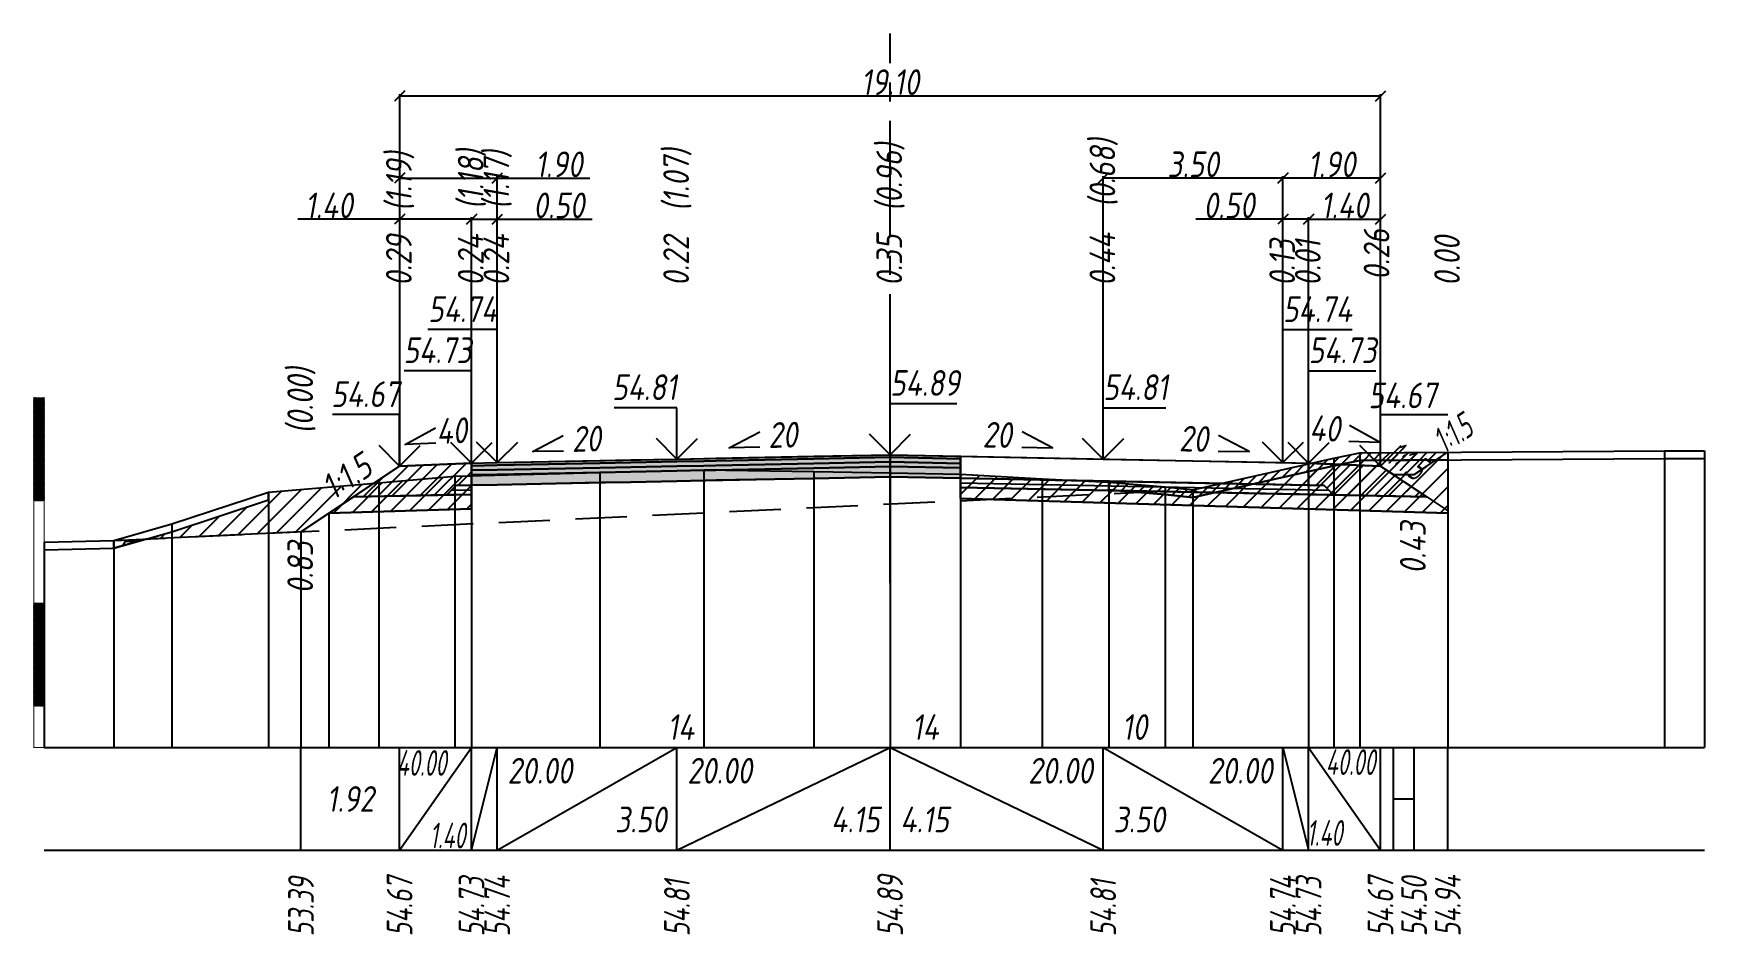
# Model space of a CAD drawing. Extents: x -717 to 1451, y -133302 to 233.
# Drawn here: x 82.5 to 245.2, y -80412.2 to -80324.5 of the extents above; entities that cross this region are included whole.
import ezdxf
from ezdxf.enums import TextEntityAlignment as Align

# ---------------------------------------------------------------- set-up
doc = ezdxf.new("R2010")
doc.units = 0
doc.linetypes.add('осевая2', pattern=[1.125, 0.75, -0.125, 0.125, -0.125])
doc.linetypes.add('штриховая', pattern=[0.75, 0.5, -0.25])
for name, color, linetype in [('Интерполированный поперечник', 2, 'Continuous'), ('Код_514', 1, 'Continuous'), ('Контур_0', 7, 'Continuous'), ('Контур_2521', 7, 'Continuous'), ('Контур_2564', 7, 'Continuous'), ('Контур_2660', 7, 'Continuous'), ('Контур_2665', 7, 'Continuous'), ('Контур_400', 7, 'Continuous'), ('Контур_508', 7, 'Continuous'), ('Контур_512', 7, 'Continuous'), ('Контур_513', 7, 'Continuous'), ('Красный поперечник', 1, 'Continuous'), ('Линейка абсолютных высот', 7, 'Continuous'), ('Объём_2501', 7, 'Continuous'), ('Объём_2564', 7, 'Continuous'), ('Объём_2650', 7, 'Continuous'), ('Объём_2660', 7, 'Continuous'), ('Объём_2661', 7, 'Continuous'), ('Объём_2662', 7, 'Continuous'), ('Объём_2663', 7, 'Continuous'), ('Объём_2664', 7, 'Continuous'), ('Объём_2665', 7, 'Continuous'), ('Объём_2666', 7, 'Continuous'), ('Объём_2753', 7, 'Continuous'), ('Ось', 1, 'осевая2'), ('Откосы', 7, 'Continuous'), ('Отметки покрытия', 7, 'Continuous'), ('Рабочие отметки', 7, 'Continuous'), ('Рабочие отметки доп.', 7, 'Continuous'), ('Слои выравнивания', 7, 'Continuous'), ('Таблица', 7, 'Continuous'), ('Уклоны проезжей части', 7, 'Continuous'), ('Черный поперечник', 3, 'Continuous')]:
    doc.layers.add(name, color=color, linetype=linetype)
for name, color, linetype, true_color in [('Контур_2540', 2, 'Continuous', 0xffff00), ('Контур_2560', 2, 'Continuous', 0xffff00), ('Контур_2561', 7, 'Continuous', 0xff8040), ('Контур_2562', 3, 'Continuous', 0x00ff00), ('Контур_2563', 7, 'Continuous', 0xff8000), ('Контур_2570', 7, 'Continuous', 0x80ff00), ('Контур_2725', 7, 'Continuous', 0x323232), ('Контур_2736', 4, 'Continuous', 0x00ffff), ('Контур_2760', 7, 'Continuous', 0x323232), ('Контур_2761', 7, 'Continuous', 0x323232), ('Контур_2762', 7, 'Continuous', 0x323232), ('Контур_2763', 7, 'Continuous', 0x323232), ('Контур_402', 7, 'Continuous', 0xff6464), ('Контур_703', 4, 'Continuous', 0x00ffff), ('Контур_707', 4, 'Continuous', 0x00ffff), ('Контур_720', 131, 'Continuous', 0xaaffff), ('Объём_2500', 7, 'Continuous', 0xc0c0c0), ('Объём_2520', 7, 'Continuous', 0x80ffff), ('Объём_2540', 2, 'Continuous', 0xffff00), ('Объём_2560', 2, 'Continuous', 0xffff00), ('Объём_2561', 7, 'Continuous', 0xff8040), ('Объём_2562', 3, 'Continuous', 0x00ff00), ('Объём_2563', 7, 'Continuous', 0xff8000), ('Объём_2570', 7, 'Continuous', 0x80ff00), ('Объём_2580', 3, 'Continuous', 0x00ff00), ('Объём_2600', 7, 'Continuous', 0x808000), ('Объём_2746', 2, 'Continuous', 0xffff00)]:
    doc.layers.add(name, color=color, linetype=linetype, true_color=true_color)
doc.styles.get("Standard").update_dxf_attribs({"font": 'txt', "height": 2.5})
doc.styles.add('М', font='romand.shx', dxfattribs={"width": 0.8, "oblique": 10, "height": 2.5})
doc.dimstyles.get("Standard").update_dxf_attribs({"dimtxt": 0.18, "dimasz": 0.18, "dimexe": 0.18, "dimexo": 0.0625, "dimgap": 0.09, "dimtad": 0, "dimtih": 1, "dimtoh": 1, "dimdec": 4, "dimzin": 0, "dimdsep": 46, "dimtxsty": 'Standard', "dimcen": 0.09, "dimadec": 0, "dimazin": 0, "dimtfac": 1, "dimtdec": 4, "dimtofl": 0, "dimtmove": 0, "dimatfit": 3, "dimfxl": 1, "dimtolj": 1, "dimtzin": 0, "dimarcsym": 0})
pattern_1 = [(45.00000125, (3.54086, -2496.702984), (-0.026516505928, 0.026516504769), []), (135.00000034, (3.54086, -2496.702984), (-0.02651650519, -0.026516505506), [])]

# ---------------------------------------------------------------- blocks, each defined once
blk = doc.blocks.new('_Oblique')
at = {"color": 0, "linetype": 'ByBlock', "lineweight": -2}
blk.add_line((-0.5, -0.5), (0.5, 0.5), dxfattribs=at)
blk = doc.blocks.new('*D3229')
at = {"color": 0, "lineweight": -2, "transparency": 16777216}
for p, q in [((206.65, -80366.3), (206.65, -80342.36)), ((206.65, -80342.54), (213.65, -80342.54)), ((213.65, -80366.58), (213.65, -80342.36))]:
    blk.add_line(p, q, dxfattribs=at)
at = {"layer": 'Defpoints', "color": 0, "transparency": 16777216}
for p in [(213.65, -80342.54), (206.65, -80366.36), (213.65, -80366.64)]:
    blk.add_point(p, dxfattribs=at)
at = {"color": 0, "lineweight": -2, "transparency": 16777216, "rotation": 180}
blk.add_blockref('_Oblique', (206.65, -80342.54), dxfattribs=at)
at = {"color": 0, "lineweight": -2, "transparency": 16777216}
blk.add_blockref('_Oblique', (213.65, -80342.54), dxfattribs=at)
at = {"color": 0, "transparency": 16777216, "insert": (210.15, -80341.2), "char_height": 2.5, "width": 0.69, "attachment_point": 5, "style": 'М'}
blk.add_mtext('\\A1;1.40', dxfattribs=at)
blk = doc.blocks.new('*D3230')
at = {"color": 0, "lineweight": -2, "transparency": 16777216}
for p, q in [((118.15, -80342.54), (108.25, -80342.54)), ((118.15, -80366.58), (118.15, -80342.36)), ((125.15, -80342.54), (118.15, -80342.54)), ((125.15, -80366.3), (125.15, -80342.36))]:
    blk.add_line(p, q, dxfattribs=at)
at = {"layer": 'Defpoints', "color": 0, "transparency": 16777216}
for p in [(125.15, -80342.54), (118.15, -80366.64), (125.15, -80366.36)]:
    blk.add_point(p, dxfattribs=at)
at = {"color": 0, "lineweight": -2, "transparency": 16777216, "rotation": 180}
blk.add_blockref('_Oblique', (118.15, -80342.54), dxfattribs=at)
at = {"color": 0, "lineweight": -2, "transparency": 16777216}
blk.add_blockref('_Oblique', (125.15, -80342.54), dxfattribs=at)
at = {"color": 0, "transparency": 16777216, "insert": (111.26, -80341.2), "char_height": 2.5, "width": 0.69, "attachment_point": 5, "style": 'М'}
blk.add_mtext('\\A1;1.40', dxfattribs=at)
blk = doc.blocks.new('*D3231')
at = {"color": 0, "lineweight": -2, "transparency": 16777216}
for p, q in [((204.15, -80342.54), (195.67, -80342.54)), ((204.15, -80366.25), (204.15, -80342.36)), ((206.65, -80342.54), (204.15, -80342.54)), ((206.65, -80366.3), (206.65, -80342.36))]:
    blk.add_line(p, q, dxfattribs=at)
at = {"layer": 'Defpoints', "color": 0, "transparency": 16777216}
for p in [(206.65, -80342.54), (204.15, -80366.31), (206.65, -80366.36)]:
    blk.add_point(p, dxfattribs=at)
at = {"color": 0, "lineweight": -2, "transparency": 16777216, "rotation": 180}
blk.add_blockref('_Oblique', (204.15, -80342.54), dxfattribs=at)
at = {"color": 0, "lineweight": -2, "transparency": 16777216}
blk.add_blockref('_Oblique', (206.65, -80342.54), dxfattribs=at)
at = {"color": 0, "transparency": 16777216, "insert": (198.9, -80341.2), "char_height": 2.5, "width": 0.72, "attachment_point": 5, "style": 'М'}
blk.add_mtext('\\A1;0.50', dxfattribs=at)
blk = doc.blocks.new('*D3232')
at = {"color": 0, "lineweight": -2, "transparency": 16777216}
for p, q in [((125.15, -80366.3), (125.15, -80342.36)), ((125.15, -80342.54), (127.65, -80342.54)), ((127.65, -80366.25), (127.65, -80342.36)), ((127.65, -80342.54), (136.88, -80342.54))]:
    blk.add_line(p, q, dxfattribs=at)
at = {"layer": 'Defpoints', "color": 0, "transparency": 16777216}
for p in [(127.65, -80342.54), (125.15, -80366.36), (127.65, -80366.31)]:
    blk.add_point(p, dxfattribs=at)
at = {"color": 0, "lineweight": -2, "transparency": 16777216, "rotation": 180}
blk.add_blockref('_Oblique', (125.15, -80342.54), dxfattribs=at)
at = {"color": 0, "lineweight": -2, "transparency": 16777216}
blk.add_blockref('_Oblique', (127.65, -80342.54), dxfattribs=at)
at = {"color": 0, "transparency": 16777216, "insert": (133.65, -80341.2), "char_height": 2.5, "width": 0.72, "attachment_point": 5, "style": 'М'}
blk.add_mtext('\\A1;0.50', dxfattribs=at)
blk = doc.blocks.new('*D3233')
at = {"color": 0, "lineweight": -2, "transparency": 16777216}
for p, q in [((186.65, -80365.9), (186.65, -80338.36)), ((204.15, -80338.54), (186.65, -80338.54)), ((204.15, -80366.25), (204.15, -80338.36))]:
    blk.add_line(p, q, dxfattribs=at)
at = {"layer": 'Defpoints', "color": 0, "transparency": 16777216}
for p in [(186.65, -80338.54), (186.65, -80365.96), (204.15, -80366.31)]:
    blk.add_point(p, dxfattribs=at)
at = {"color": 0, "lineweight": -2, "transparency": 16777216, "rotation": 180}
blk.add_blockref('_Oblique', (186.65, -80338.54), dxfattribs=at)
at = {"color": 0, "lineweight": -2, "transparency": 16777216}
blk.add_blockref('_Oblique', (204.15, -80338.54), dxfattribs=at)
at = {"color": 0, "transparency": 16777216, "insert": (195.4, -80337.2), "char_height": 2.5, "width": 0.75, "attachment_point": 5, "style": 'М'}
blk.add_mtext('\\A1;3.50', dxfattribs=at)
blk = doc.blocks.new('*D3234')
at = {"color": 0, "lineweight": -2, "transparency": 16777216}
for p, q in [((204.15, -80366.25), (204.15, -80338.36)), ((213.65, -80338.54), (204.15, -80338.54)), ((213.65, -80366.58), (213.65, -80338.36))]:
    blk.add_line(p, q, dxfattribs=at)
at = {"layer": 'Defpoints', "color": 0, "transparency": 16777216}
for p in [(204.15, -80338.54), (204.15, -80366.31), (213.65, -80366.64)]:
    blk.add_point(p, dxfattribs=at)
at = {"color": 0, "lineweight": -2, "transparency": 16777216, "rotation": 180}
blk.add_blockref('_Oblique', (204.15, -80338.54), dxfattribs=at)
at = {"color": 0, "lineweight": -2, "transparency": 16777216}
blk.add_blockref('_Oblique', (213.65, -80338.54), dxfattribs=at)
at = {"color": 0, "transparency": 16777216, "insert": (208.9, -80337.2), "char_height": 2.5, "width": 0.69, "attachment_point": 5, "style": 'М'}
blk.add_mtext('\\A1;1.90', dxfattribs=at)
blk = doc.blocks.new('*D3235')
at = {"color": 0, "lineweight": -2, "transparency": 16777216}
for p, q in [((118.15, -80366.58), (118.15, -80338.36)), ((118.15, -80338.54), (127.65, -80338.54)), ((127.65, -80366.25), (127.65, -80338.36)), ((127.65, -80338.54), (136.65, -80338.54))]:
    blk.add_line(p, q, dxfattribs=at)
at = {"layer": 'Defpoints', "color": 0, "transparency": 16777216}
for p in [(127.65, -80338.54), (118.15, -80366.64), (127.65, -80366.31)]:
    blk.add_point(p, dxfattribs=at)
at = {"color": 0, "lineweight": -2, "transparency": 16777216, "rotation": 180}
blk.add_blockref('_Oblique', (118.15, -80338.54), dxfattribs=at)
at = {"color": 0, "lineweight": -2, "transparency": 16777216}
blk.add_blockref('_Oblique', (127.65, -80338.54), dxfattribs=at)
at = {"color": 0, "transparency": 16777216, "insert": (133.65, -80337.2), "char_height": 2.5, "width": 0.69, "attachment_point": 5, "style": 'М'}
blk.add_mtext('\\A1;1.90', dxfattribs=at)
blk = doc.blocks.new('*D3236')
at = {"color": 0, "lineweight": -2, "transparency": 16777216}
for p, q in [((118.15, -80366.58), (118.15, -80330.36)), ((118.15, -80330.54), (213.65, -80330.54)), ((213.65, -80366.58), (213.65, -80330.36))]:
    blk.add_line(p, q, dxfattribs=at)
at = {"layer": 'Defpoints', "color": 0, "transparency": 16777216}
for p in [(213.65, -80330.54), (118.15, -80366.64), (213.65, -80366.64)]:
    blk.add_point(p, dxfattribs=at)
at = {"color": 0, "lineweight": -2, "transparency": 16777216, "rotation": 180}
blk.add_blockref('_Oblique', (118.15, -80330.54), dxfattribs=at)
at = {"color": 0, "lineweight": -2, "transparency": 16777216}
blk.add_blockref('_Oblique', (213.65, -80330.54), dxfattribs=at)
at = {"color": 0, "transparency": 16777216, "insert": (165.9, -80329.2), "char_height": 2.5, "width": 0.81, "attachment_point": 5, "style": 'М'}
blk.add_mtext('\\A1;19.10', dxfattribs=at)

msp = doc.modelspace()

# ---------------------------------------------------------------- hatches: boundary and pattern name
at = {"layer": 'Линейка абсолютных высот'}
h = msp.add_hatch(dxfattribs=at)
h.set_pattern_fill('ANSI37', scale=0.3, style=0)
h.set_pattern_definition(pattern_1)
h.paths.add_polyline_path([(83.541, -80369.927), (83.541, -80359.927), (82.541, -80359.927), (82.541, -80369.927)])
h = msp.add_hatch(dxfattribs=at)
h.set_pattern_fill('ANSI37', scale=0.3, style=0)
h.set_pattern_definition(pattern_1)
h.paths.add_polyline_path([(83.541, -80389.927), (83.541, -80379.927), (82.541, -80379.927), (82.541, -80389.927)])
at = {"layer": 'Объём_2563'}
h = msp.add_hatch(dxfattribs=at)
h.set_pattern_fill('ANSI31', color=256, scale=0.3)
h.paths.add_polyline_path([(118.145, -80366.577), (125.145, -80366.297), (125.145, -80368.447), (123.645, -80368.477), (122.727, -80369.396), (113.645, -80369.577)])
h = msp.add_hatch(dxfattribs=at)
h.set_pattern_fill('ANSI31', color=256, scale=0.3)
h.paths.add_polyline_path([(208.145, -80368.477), (206.645, -80368.447), (206.645, -80366.297), (213.645, -80366.577), (218.145, -80369.577), (209.063, -80369.396)])
at = {"layer": 'Объём_2570'}
h = msp.add_hatch(dxfattribs=at)
h.set_pattern_fill('ANSI31', color=256, scale=0.2)
h.paths.add_polyline_path([(220.197, -80365.977), (211.637, -80366.034), (209.114, -80366.558), (195.357, -80369.636), (192.685, -80369.346), (187.179, -80368.887), (187.179, -80368.137), (192.685, -80368.596), (195.357, -80368.886), (209.114, -80365.808), (211.637, -80365.284), (220.197, -80365.227)])
at = {"layer": 'Объём_2600'}
h = msp.add_hatch(dxfattribs=at)
h.set_pattern_fill('ANSI31', color=6, scale=0.4)
h.paths.add_polyline_path([(220.197, -80371.161), (172.763, -80369.738), (172.763, -80367.364), (180.691, -80367.813), (187.179, -80368.137), (187.179, -80368.887), (192.685, -80369.346), (195.357, -80369.636), (209.114, -80366.558), (211.637, -80366.034), (220.197, -80365.977)])
h = msp.add_hatch(dxfattribs=at)
h.set_pattern_fill('ANSI31', color=6, scale=0.4)
h.paths.add_polyline_path([(125.145, -80370.755), (111.254, -80371.172), (108.541, -80372.98), (93.46, -80373.691), (95.965, -80372.973), (105.383, -80369.859), (105.383, -80369.109), (116.13, -80368.227), (123.512, -80367.562), (125.145, -80367.522)])
h = msp.add_hatch(dxfattribs=at)
h.set_pattern_fill('HONEY', color=5, scale=0.3)
h.paths.add_polyline_path([(90.332, -80374.589), (90.332, -80373.839), (93.46, -80373.691)])
at = {"layer": 'Слои выравнивания'}
for color, points in [(2, [(125.145, -80366.297), (127.645, -80366.247), (137.644, -80366.047), (140.656, -80365.987), (145.145, -80365.897), (147.777, -80365.845), (148.932, -80365.822), (158.487, -80365.631), (165.895, -80365.482), (165.895, -80365.732), (158.487, -80365.881), (148.932, -80366.072), (147.777, -80366.095), (145.145, -80366.147), (140.656, -80366.237), (137.644, -80366.297), (127.645, -80366.497), (125.145, -80366.547)]), (3, [(125.145, -80366.547), (127.645, -80366.497), (137.644, -80366.297), (140.656, -80366.237), (145.145, -80366.147), (147.777, -80366.095), (148.932, -80366.072), (158.487, -80365.881), (165.895, -80365.732), (165.895, -80366.182), (158.487, -80366.331), (148.932, -80366.522), (147.777, -80366.545), (145.145, -80366.597), (140.656, -80366.687), (137.644, -80366.747), (127.645, -80366.947), (125.145, -80366.997)]), (4, [(125.145, -80366.997), (127.645, -80366.947), (137.644, -80366.747), (140.656, -80366.687), (145.145, -80366.597), (147.777, -80366.545), (148.932, -80366.522), (158.487, -80366.331), (165.895, -80366.182), (165.895, -80366.632), (158.487, -80366.781), (148.932, -80366.972), (147.777, -80366.995), (145.145, -80367.047), (140.656, -80367.137), (137.644, -80367.197), (127.645, -80367.397), (125.145, -80367.447)]), (5, [(125.145, -80367.447), (127.645, -80367.397), (137.644, -80367.197), (140.656, -80367.137), (145.145, -80367.047), (147.777, -80366.995), (148.932, -80366.972), (158.487, -80366.781), (165.895, -80366.632), (165.895, -80367.632), (158.487, -80367.781), (148.932, -80367.972), (147.777, -80367.995), (145.145, -80368.047), (140.656, -80368.137), (137.644, -80368.197), (127.645, -80368.397), (125.145, -80368.447)]), (2, [(165.895, -80365.482), (172.763, -80365.62), (172.763, -80365.87), (165.895, -80365.732)]), (3, [(165.895, -80365.732), (172.763, -80365.87), (172.763, -80366.32), (165.895, -80366.182)]), (4, [(165.895, -80366.182), (172.763, -80366.32), (172.763, -80366.77), (165.895, -80366.632)]), (5, [(165.895, -80366.632), (172.763, -80366.77), (172.763, -80367.77), (165.895, -80367.632)])]:
    msp.add_hatch(color=color, dxfattribs=at).paths.add_polyline_path(points)

# ---------------------------------------------------------------- linework, layer by layer
at = {"layer": 'Интерполированный поперечник', "linetype": 'штриховая', "ltscale": 10, "flags": 128}
msp.add_lwpolyline([(90.332, -80373.839), (195.357, -80368.886)], dxfattribs=at)
at = {"layer": 'Код_514'}
for p, q in [((108.541, -80404), (108.541, -80394)), ((118.145, -80404), (118.145, -80394)), ((118.145, -80404), (125.145, -80394)), ((125.145, -80404), (125.145, -80394)), ((125.145, -80404), (127.645, -80394)), ((127.645, -80404), (127.645, -80394)), ((127.645, -80404), (145.145, -80394)), ((145.145, -80404), (145.145, -80394)), ((145.145, -80404), (165.895, -80394)), ((165.895, -80404), (165.895, -80394)), ((165.895, -80394), (186.645, -80404)), ((186.645, -80404), (186.645, -80394)), ((186.645, -80394), (204.145, -80404)), ((204.145, -80404), (204.145, -80394)), ((204.145, -80394), (206.645, -80404)), ((206.645, -80404), (206.645, -80394)), ((206.645, -80394), (213.645, -80404)), ((213.645, -80404), (213.645, -80394)), ((214.908, -80404), (214.908, -80394)), ((216.908, -80404), (216.908, -80394)), ((220.197, -80404), (220.197, -80394)), ((214.908, -80399), (216.908, -80399))]:
    msp.add_line(p, q, dxfattribs=at)
at = {"layer": 'Контур_0', "color": 18, "true_color": 0x000000, "flags": 128}
for points in [[(172.763, -80365.62), (206.645, -80366.297), (206.645, -80368.447), (172.763, -80367.77), (172.763, -80365.62), (172.763, -80365.62)], [(113.645, -80369.577), (122.727, -80369.396), (123.645, -80368.477), (125.145, -80368.447)], [(123.645, -80368.477), (125.145, -80368.447), (125.145, -80369.347), (122.727, -80369.396), (123.645, -80368.477), (123.645, -80368.477)], [(186.645, -80368.047), (208.145, -80368.477), (209.063, -80369.396), (172.763, -80368.67), (172.763, -80367.77), (186.645, -80368.047), (186.645, -80368.047)], [(206.645, -80368.447), (208.145, -80368.477), (209.063, -80369.396), (218.145, -80369.577)]]:
    msp.add_lwpolyline(points, dxfattribs=at)
at = {"layer": 'Контур_2521', "color": 18, "true_color": 0x000000, "flags": 128}
for points in [[(172.763, -80368.22), (208.604, -80368.937)], [(123.186, -80368.937), (125.145, -80368.897)]]:
    msp.add_lwpolyline(points, dxfattribs=at)
at = {"layer": 'Контур_2540', "flags": 128}
for points in [[(125.145, -80370.755), (111.254, -80371.172), (113.645, -80369.577), (125.145, -80369.347), (125.145, -80370.755), (125.145, -80370.755)], [(218.145, -80369.577), (220.197, -80370.945), (220.197, -80371.161), (172.763, -80369.738), (172.763, -80368.67), (218.145, -80369.577), (218.145, -80369.577)]]:
    msp.add_lwpolyline(points, dxfattribs=at)
at = {"layer": 'Контур_2560', "flags": 128}
for points in [[(118.145, -80366.577), (118.145, -80366.577), (118.145, -80366.577), (125.145, -80366.297)], [(206.645, -80366.297), (213.645, -80366.577), (213.645, -80366.577), (213.645, -80366.577)]]:
    msp.add_lwpolyline(points, dxfattribs=at)
at = {"layer": 'Контур_2561', "flags": 128}
for points in [[(125.145, -80366.297), (125.145, -80366.297), (118.145, -80366.577), (118.145, -80366.577), (125.145, -80366.297)], [(206.645, -80366.297), (206.645, -80366.297), (213.645, -80366.577), (213.645, -80366.577), (206.645, -80366.297)]]:
    msp.add_lwpolyline(points, dxfattribs=at)
at = {"layer": 'Контур_2562', "flags": 128}
for points in [[(118.145, -80366.577), (118.145, -80366.577), (118.145, -80366.577), (118.145, -80366.577), (118.145, -80366.577)], [(213.645, -80366.577), (213.645, -80366.577), (213.645, -80366.577), (213.645, -80366.577), (213.645, -80366.577)]]:
    msp.add_lwpolyline(points, dxfattribs=at)
at = {"layer": 'Контур_2563', "flags": 128}
for points in [[(118.145, -80366.577), (125.145, -80366.297), (125.145, -80368.447), (123.645, -80368.477), (122.727, -80369.396), (113.645, -80369.577), (118.145, -80366.577), (118.145, -80366.577)], [(208.145, -80368.477), (206.645, -80368.447), (206.645, -80366.297), (213.645, -80366.577), (218.145, -80369.577), (209.063, -80369.396), (208.145, -80368.477), (208.145, -80368.477)]]:
    msp.add_lwpolyline(points, dxfattribs=at)
at = {"layer": 'Контур_2564', "flags": 128}
for points in [[(118.145, -80366.577), (125.145, -80366.297)], [(206.645, -80366.297), (213.645, -80366.577)]]:
    msp.add_lwpolyline(points, dxfattribs=at)
at = {"layer": 'Контур_2570', "flags": 128}
msp.add_lwpolyline([(83.541, -80374.75), (90.332, -80374.589), (90.332, -80374.589), (95.965, -80372.973), (105.383, -80369.859), (105.383, -80369.109), (116.13, -80368.227), (123.512, -80367.562), (137.644, -80367.215), (147.777, -80366.954), (158.487, -80367.12), (165.895, -80367.247), (172.763, -80367.364), (180.691, -80367.813), (187.179, -80368.137), (187.179, -80368.887), (192.685, -80369.346), (195.357, -80369.636), (209.114, -80366.558), (211.637, -80366.034), (241.28, -80365.838), (245.197, -80365.851)], dxfattribs=at)
at = {"layer": 'Контур_2660', "flags": 128}
for points in [[(172.763, -80369.738), (220.197, -80371.161)], [(111.254, -80371.172), (125.145, -80370.755)]]:
    msp.add_lwpolyline(points, dxfattribs=at)
at = {"layer": 'Контур_2665', "flags": 128}
for points in [[(118.145, -80366.577), (118.145, -80366.577)], [(213.645, -80366.577), (213.645, -80366.577)]]:
    msp.add_lwpolyline(points, dxfattribs=at)
at = {"layer": 'Контур_2725', "flags": 128}
msp.add_lwpolyline([(125.145, -80368.447), (127.645, -80368.397), (137.644, -80368.197), (140.656, -80368.137), (145.145, -80368.047), (147.777, -80367.995), (148.932, -80367.972), (158.487, -80367.781), (165.895, -80367.632), (172.763, -80367.77)], dxfattribs=at)
at = {"layer": 'Контур_2736', "flags": 128}
for points in [[(118.145, -80366.577), (108.541, -80372.98)], [(213.645, -80366.577), (213.645, -80366.577)]]:
    msp.add_lwpolyline(points, dxfattribs=at)
at = {"layer": 'Контур_2760', "flags": 128}
msp.add_lwpolyline([(125.145, -80366.297), (127.645, -80366.247), (137.644, -80366.047), (140.656, -80365.987), (145.145, -80365.897), (147.777, -80365.845), (148.932, -80365.822), (158.487, -80365.631), (165.895, -80365.482), (172.763, -80365.62)], dxfattribs=at)
at = {"layer": 'Контур_2761', "flags": 128}
msp.add_lwpolyline([(125.145, -80366.547), (127.645, -80366.497), (137.644, -80366.297), (140.656, -80366.237), (145.145, -80366.147), (147.777, -80366.095), (148.932, -80366.072), (158.487, -80365.881), (165.895, -80365.732), (172.763, -80365.87)], dxfattribs=at)
at = {"layer": 'Контур_2762', "flags": 128}
msp.add_lwpolyline([(125.145, -80366.997), (127.645, -80366.947), (137.644, -80366.747), (140.656, -80366.687), (145.145, -80366.597), (147.777, -80366.545), (148.932, -80366.522), (158.487, -80366.331), (165.895, -80366.182), (172.763, -80366.32)], dxfattribs=at)
at = {"layer": 'Контур_2763', "flags": 128}
msp.add_lwpolyline([(125.145, -80367.447), (127.645, -80367.397), (137.644, -80367.197), (140.656, -80367.137), (145.145, -80367.047), (147.777, -80366.995), (148.932, -80366.972), (158.487, -80366.781), (165.895, -80366.632), (172.763, -80366.77)], dxfattribs=at)
at = {"layer": 'Контур_400', "flags": 128}
for points in [[(125.145, -80366.297), (127.645, -80366.247), (127.645, -80366.247), (127.645, -80366.247), (127.645, -80366.247), (127.645, -80366.247), (127.645, -80366.247), (145.145, -80365.897), (165.895, -80365.482)], [(165.895, -80365.482), (186.645, -80365.897), (204.145, -80366.247), (204.145, -80366.247), (204.145, -80366.247), (204.145, -80366.247), (204.145, -80366.247), (204.145, -80366.247), (206.645, -80366.297)]]:
    msp.add_lwpolyline(points, dxfattribs=at)
at = {"layer": 'Контур_402', "flags": 128}
msp.add_lwpolyline([(111.254, -80371.172), (125.145, -80370.755), (125.145, -80368.447), (165.895, -80367.632), (172.763, -80367.77), (172.763, -80369.738), (220.197, -80371.161)], dxfattribs=at)
at = {"layer": 'Контур_508', "flags": 128}
msp.add_lwpolyline([(108.541, -80372.98), (111.254, -80371.172), (125.145, -80370.755), (125.145, -80368.447), (165.895, -80367.632), (172.763, -80367.77), (172.763, -80369.738), (220.197, -80371.161)], dxfattribs=at)
at = {"layer": 'Контур_512', "flags": 128}
for points in [[(172.763, -80369.738), (220.197, -80371.161)], [(108.541, -80372.98), (111.254, -80371.172), (125.145, -80370.755)]]:
    msp.add_lwpolyline(points, dxfattribs=at)
at = {"layer": 'Контур_513', "flags": 128}
msp.add_lwpolyline([(108.541, -80372.98), (111.254, -80371.172), (125.145, -80370.755), (125.145, -80368.447), (165.895, -80367.632), (172.763, -80367.77), (172.763, -80369.738), (220.197, -80371.161)], dxfattribs=at)
at = {"layer": 'Контур_703', "flags": 128}
for points in [[(118.145, -80366.577), (108.541, -80372.98)], [(213.645, -80366.577), (213.645, -80366.577)], [(213.645, -80366.577), (214.908, -80367.42)], [(213.645, -80366.577), (214.908, -80367.42)]]:
    msp.add_lwpolyline(points, dxfattribs=at)
at = {"layer": 'Контур_707', "flags": 128}
for points in [[(216.908, -80367.42), (218.171, -80366.577), (218.171, -80366.577), (220.197, -80365.227)], [(218.171, -80366.577), (218.171, -80366.577), (220.197, -80365.227)], [(216.908, -80367.42), (218.171, -80366.577)]]:
    msp.add_lwpolyline(points, dxfattribs=at)
at = {"layer": 'Контур_720', "flags": 128}
msp.add_lwpolyline([(214.908, -80367.42), (216.908, -80367.42)], dxfattribs=at)
at = {"layer": 'Красный поперечник'}
for p, q in [((216.908, -80367.42), (220.197, -80365.227)), ((108.541, -80372.98), (118.145, -80366.577)), ((118.145, -80366.577), (125.145, -80366.297)), ((125.145, -80366.297), (127.645, -80366.247)), ((127.645, -80366.247), (145.145, -80365.897)), ((145.145, -80365.897), (165.895, -80365.482)), ((165.895, -80365.482), (186.645, -80365.897)), ((186.645, -80365.897), (204.145, -80366.247)), ((204.145, -80366.247), (206.645, -80366.297)), ((206.645, -80366.297), (213.645, -80366.577)), ((213.645, -80366.577), (214.908, -80367.42)), ((214.908, -80367.42), (216.908, -80367.42)), ((172.763, -80369.738), (172.763, -80394)), ((111.254, -80371.172), (111.254, -80394)), ((125.145, -80370.755), (125.145, -80394)), ((220.197, -80371.161), (220.197, -80394)), ((108.541, -80372.98), (108.541, -80394))]:
    msp.add_line(p, q, dxfattribs=at)
at = {"layer": 'Линейка абсолютных высот', "color": 7, "const_width": 0.1, "flags": 128}
for points in [[(83.541, -80369.927), (83.541, -80359.927), (82.541, -80359.927), (82.541, -80369.927), (83.541, -80369.927)], [(83.541, -80379.927), (83.541, -80369.927), (82.541, -80369.927), (82.541, -80379.927), (83.541, -80379.927)], [(83.541, -80389.927), (83.541, -80379.927), (82.541, -80379.927), (82.541, -80389.927), (83.541, -80389.927)], [(83.541, -80394), (83.541, -80389.927), (82.541, -80389.927), (82.541, -80394), (83.541, -80394)]]:
    msp.add_lwpolyline(points, dxfattribs=at)
at = {"layer": 'Объём_2500', "color": 18, "true_color": 0x000000, "flags": 128}
msp.add_lwpolyline([(172.763, -80365.62), (206.645, -80366.297), (206.645, -80368.447), (172.763, -80367.77), (172.763, -80365.62), (172.763, -80365.62)], dxfattribs=at)
at = {"layer": 'Объём_2501', "flags": 128}
for points in [[(125.145, -80366.297), (127.645, -80366.247), (127.645, -80366.247), (127.645, -80366.247), (127.645, -80366.247), (127.645, -80366.247), (127.645, -80366.247), (145.145, -80365.897), (165.895, -80365.482)], [(165.895, -80365.482), (186.645, -80365.897), (204.145, -80366.247), (204.145, -80366.247), (204.145, -80366.247), (204.145, -80366.247), (204.145, -80366.247), (204.145, -80366.247), (206.645, -80366.297)]]:
    msp.add_lwpolyline(points, dxfattribs=at)
at = {"layer": 'Объём_2520', "color": 250, "flags": 128}
for points in [[(123.645, -80368.477), (125.145, -80368.447), (125.145, -80369.347), (122.727, -80369.396), (123.645, -80368.477), (123.645, -80368.477)], [(186.645, -80368.047), (208.145, -80368.477), (209.063, -80369.396), (172.763, -80368.67), (172.763, -80367.77), (186.645, -80368.047), (186.645, -80368.047)]]:
    msp.add_lwpolyline(points, dxfattribs=at)
at = {"layer": 'Объём_2540', "flags": 128}
for points in [[(125.145, -80370.755), (111.254, -80371.172), (113.645, -80369.577), (125.145, -80369.347), (125.145, -80370.755), (125.145, -80370.755)], [(218.145, -80369.577), (220.197, -80370.945), (220.197, -80371.161), (172.763, -80369.738), (172.763, -80368.67), (218.145, -80369.577), (218.145, -80369.577)]]:
    msp.add_lwpolyline(points, dxfattribs=at)
at = {"layer": 'Объём_2560', "flags": 128}
for points in [[(118.145, -80366.577), (118.145, -80366.577), (118.145, -80366.577), (125.145, -80366.297)], [(206.645, -80366.297), (213.645, -80366.577), (213.645, -80366.577), (213.645, -80366.577)]]:
    msp.add_lwpolyline(points, dxfattribs=at)
at = {"layer": 'Объём_2561', "flags": 128}
for points in [[(125.145, -80366.297), (125.145, -80366.297), (118.145, -80366.577), (118.145, -80366.577), (125.145, -80366.297)], [(206.645, -80366.297), (206.645, -80366.297), (213.645, -80366.577), (213.645, -80366.577), (206.645, -80366.297)]]:
    msp.add_lwpolyline(points, dxfattribs=at)
at = {"layer": 'Объём_2562', "flags": 128}
for points in [[(118.145, -80366.577), (118.145, -80366.577), (118.145, -80366.577), (118.145, -80366.577), (118.145, -80366.577)], [(213.645, -80366.577), (213.645, -80366.577), (213.645, -80366.577), (213.645, -80366.577), (213.645, -80366.577)]]:
    msp.add_lwpolyline(points, dxfattribs=at)
at = {"layer": 'Объём_2563', "color": 250, "flags": 128}
for points in [[(118.145, -80366.577), (125.145, -80366.297), (125.145, -80368.447), (123.645, -80368.477), (122.727, -80369.396), (113.645, -80369.577), (118.145, -80366.577), (118.145, -80366.577)], [(208.145, -80368.477), (206.645, -80368.447), (206.645, -80366.297), (213.645, -80366.577), (218.145, -80369.577), (209.063, -80369.396), (208.145, -80368.477), (208.145, -80368.477)]]:
    msp.add_lwpolyline(points, dxfattribs=at)
at = {"layer": 'Объём_2564', "flags": 128}
for points in [[(118.145, -80366.577), (125.145, -80366.297)], [(206.645, -80366.297), (213.645, -80366.577)]]:
    msp.add_lwpolyline(points, dxfattribs=at)
at = {"layer": 'Объём_2570', "flags": 128}
msp.add_lwpolyline([(220.197, -80365.977), (211.637, -80366.034), (209.114, -80366.558), (195.357, -80369.636), (192.685, -80369.346), (187.179, -80368.887), (187.179, -80368.137), (192.685, -80368.596), (195.357, -80368.886), (209.114, -80365.808), (211.637, -80365.284), (220.197, -80365.227), (220.197, -80365.977), (220.197, -80365.977)], dxfattribs=at)
at = {"layer": 'Объём_2580', "flags": 128}
msp.add_lwpolyline([(218.171, -80366.577), (218.171, -80366.577), (220.197, -80365.227)], dxfattribs=at)
at = {"layer": 'Объём_2600', "color": 5, "flags": 128}
msp.add_lwpolyline([(90.332, -80374.589), (90.332, -80373.839), (93.46, -80373.691), (90.332, -80374.589), (90.332, -80374.589)], dxfattribs=at)
at = {"layer": 'Объём_2650', "color": 6, "flags": 128}
for points in [[(220.197, -80371.161), (172.763, -80369.738), (172.763, -80367.364), (180.691, -80367.813), (187.179, -80368.137), (187.179, -80368.887), (192.685, -80369.346), (195.357, -80369.636), (209.114, -80366.558), (211.637, -80366.034), (220.197, -80365.977), (220.197, -80371.161), (220.197, -80371.161)], [(125.145, -80370.755), (111.254, -80371.172), (108.541, -80372.98), (93.46, -80373.691), (95.965, -80372.973), (105.383, -80369.859), (105.383, -80369.109), (116.13, -80368.227), (123.512, -80367.562), (125.145, -80367.522), (125.145, -80370.755), (125.145, -80370.755)]]:
    msp.add_lwpolyline(points, dxfattribs=at)
at = {"layer": 'Объём_2660', "flags": 128}
for points in [[(172.763, -80369.738), (220.197, -80371.161)], [(111.254, -80371.172), (125.145, -80370.755)]]:
    msp.add_lwpolyline(points, dxfattribs=at)
at = {"layer": 'Объём_2661', "flags": 128}
for points in [[(118.145, -80366.577), (108.541, -80372.98)], [(213.645, -80366.577), (214.908, -80367.42)]]:
    msp.add_lwpolyline(points, dxfattribs=at)
at = {"layer": 'Объём_2662', "flags": 128}
msp.add_lwpolyline([(216.908, -80367.42), (218.171, -80366.577), (220.197, -80365.227)], dxfattribs=at)
at = {"layer": 'Объём_2663', "flags": 128}
msp.add_lwpolyline([(214.908, -80367.42), (216.908, -80367.42)], dxfattribs=at)
at = {"layer": 'Объём_2664', "flags": 128}
msp.add_lwpolyline([(214.908, -80367.42), (216.908, -80367.42)], dxfattribs=at)
at = {"layer": 'Объём_2665', "flags": 128}
for points in [[(118.145, -80366.577), (118.145, -80366.577)], [(213.645, -80366.577), (213.645, -80366.577)]]:
    msp.add_lwpolyline(points, dxfattribs=at)
at = {"layer": 'Объём_2666', "flags": 128}
for points in [[(118.145, -80366.577), (108.541, -80372.98)], [(213.645, -80366.577), (213.645, -80366.577)]]:
    msp.add_lwpolyline(points, dxfattribs=at)
at = {"layer": 'Объём_2746', "flags": 128}
for points in [[(220.197, -80371.161), (172.763, -80369.738), (172.763, -80367.364), (180.691, -80367.813), (187.179, -80368.137), (187.179, -80368.887), (192.685, -80369.346), (195.357, -80369.636), (209.114, -80366.558), (209.767, -80366.422), (213.645, -80366.577), (214.908, -80367.42), (216.908, -80367.42), (219.06, -80365.985), (220.197, -80365.977), (220.197, -80371.161), (220.197, -80371.161)], [(116.13, -80368.227), (123.512, -80367.562), (123.512, -80370.804), (111.254, -80371.172), (115.606, -80368.27), (116.13, -80368.227), (116.13, -80368.227)]]:
    msp.add_lwpolyline(points, dxfattribs=at)
at = {"layer": 'Объём_2753', "flags": 128}
msp.add_lwpolyline([(172.763, -80365.62), (172.763, -80365.62)], dxfattribs=at)
at = {"layer": 'Ось', "ltscale": 15}
msp.add_line((165.895, -80377.971), (165.895, -80324.453), dxfattribs=at)
at = {"layer": 'Отметки покрытия', "color": 1}
for p, q in [((127.645, -80353.297), (120.895, -80353.297)), ((127.645, -80366.247), (127.645, -80353.297)), ((204.145, -80366.247), (204.145, -80353.297)), ((204.145, -80353.297), (210.895, -80353.297)), ((125.145, -80357.297), (118.595, -80357.297)), ((125.145, -80366.297), (125.145, -80357.297)), ((206.645, -80366.297), (206.645, -80357.297)), ((206.645, -80357.297), (213.195, -80357.297)), ((118.145, -80361.577), (111.595, -80361.577)), ((118.145, -80366.577), (118.145, -80361.577)), ((145.145, -80360.897), (139.045, -80360.897)), ((145.145, -80365.897), (145.145, -80360.897)), ((165.895, -80365.482), (165.895, -80360.482)), ((165.895, -80360.482), (172.395, -80360.482)), ((186.645, -80365.897), (186.645, -80360.897)), ((186.645, -80360.897), (192.745, -80360.897)), ((213.645, -80366.577), (213.645, -80361.577)), ((213.645, -80361.577), (220.195, -80361.577)), ((165.895, -80365.482), (163.895, -80363.482)), ((165.895, -80365.482), (167.895, -80363.482)), ((118.145, -80366.577), (116.145, -80364.577)), ((118.145, -80366.577), (120.145, -80364.577)), ((125.145, -80366.297), (123.145, -80364.297)), ((125.145, -80366.297), (127.145, -80364.297)), ((127.645, -80366.247), (125.645, -80364.247)), ((127.645, -80366.247), (129.645, -80364.247)), ((145.145, -80365.897), (143.145, -80363.897)), ((145.145, -80365.897), (147.145, -80363.897)), ((186.645, -80365.897), (184.645, -80363.897)), ((186.645, -80365.897), (188.645, -80363.897)), ((204.145, -80366.247), (202.145, -80364.247)), ((204.145, -80366.247), (206.145, -80364.247)), ((206.645, -80366.297), (204.645, -80364.297)), ((206.645, -80366.297), (208.645, -80364.297)), ((213.645, -80366.577), (211.645, -80364.577)), ((213.645, -80366.577), (215.645, -80364.577))]:
    msp.add_line(p, q, dxfattribs=at)
at = {"layer": 'Слои выравнивания'}
for p, q in [((125.145, -80366.297), (125.145, -80394)), ((165.895, -80365.482), (165.895, -80394)), ((172.763, -80365.62), (172.763, -80394)), ((206.645, -80366.297), (206.645, -80394))]:
    msp.add_line(p, q, dxfattribs=at)
at = {"layer": 'Слои выравнивания', "color": 2, "flags": 128}
for points in [[(125.145, -80366.297), (127.645, -80366.247), (137.644, -80366.047), (140.656, -80365.987), (145.145, -80365.897), (147.777, -80365.845), (148.932, -80365.822), (158.487, -80365.631), (165.895, -80365.482), (165.895, -80365.732), (158.487, -80365.881), (148.932, -80366.072), (147.777, -80366.095), (145.145, -80366.147), (140.656, -80366.237), (137.644, -80366.297), (127.645, -80366.497), (125.145, -80366.547)], [(165.895, -80365.482), (172.763, -80365.62), (172.763, -80365.87), (165.895, -80365.732)]]:
    msp.add_lwpolyline(points, close=True, dxfattribs=at)
at = {"layer": 'Слои выравнивания', "color": 3, "flags": 128}
for points in [[(125.145, -80366.547), (127.645, -80366.497), (137.644, -80366.297), (140.656, -80366.237), (145.145, -80366.147), (147.777, -80366.095), (148.932, -80366.072), (158.487, -80365.881), (165.895, -80365.732), (165.895, -80366.182), (158.487, -80366.331), (148.932, -80366.522), (147.777, -80366.545), (145.145, -80366.597), (140.656, -80366.687), (137.644, -80366.747), (127.645, -80366.947), (125.145, -80366.997)], [(165.895, -80365.732), (172.763, -80365.87), (172.763, -80366.32), (165.895, -80366.182)]]:
    msp.add_lwpolyline(points, close=True, dxfattribs=at)
at = {"layer": 'Слои выравнивания', "color": 4, "flags": 128}
for points in [[(125.145, -80366.997), (127.645, -80366.947), (137.644, -80366.747), (140.656, -80366.687), (145.145, -80366.597), (147.777, -80366.545), (148.932, -80366.522), (158.487, -80366.331), (165.895, -80366.182), (165.895, -80366.632), (158.487, -80366.781), (148.932, -80366.972), (147.777, -80366.995), (145.145, -80367.047), (140.656, -80367.137), (137.644, -80367.197), (127.645, -80367.397), (125.145, -80367.447)], [(165.895, -80366.182), (172.763, -80366.32), (172.763, -80366.77), (165.895, -80366.632)]]:
    msp.add_lwpolyline(points, close=True, dxfattribs=at)
at = {"layer": 'Слои выравнивания', "color": 5, "flags": 128}
for points in [[(125.145, -80367.447), (127.645, -80367.397), (137.644, -80367.197), (140.656, -80367.137), (145.145, -80367.047), (147.777, -80366.995), (148.932, -80366.972), (158.487, -80366.781), (165.895, -80366.632), (165.895, -80367.632), (158.487, -80367.781), (148.932, -80367.972), (147.777, -80367.995), (145.145, -80368.047), (140.656, -80368.137), (137.644, -80368.197), (127.645, -80368.397), (125.145, -80368.447)], [(165.895, -80366.632), (172.763, -80366.77), (172.763, -80367.77), (165.895, -80367.632)]]:
    msp.add_lwpolyline(points, close=True, dxfattribs=at)
at = {"layer": 'Таблица'}
for p, q in [((83.541, -80394), (245.197, -80394)), ((83.541, -80404), (245.197, -80404))]:
    msp.add_line(p, q, dxfattribs=at)
at = {"layer": 'Уклоны проезжей части', "color": 1, "flags": 128}
for points in [[(121.682, -80364.358), (118.685, -80364.478), (121.622, -80362.86)], [(134.104, -80365.12), (131.104, -80365.18), (134.074, -80363.62)], [(153.229, -80364.737), (150.229, -80364.797), (153.199, -80363.237)], [(178.718, -80364.737), (181.717, -80364.797), (178.748, -80363.237)], [(197.843, -80365.12), (200.842, -80365.18), (197.873, -80363.62)], [(210.55, -80364.145), (213.548, -80364.265), (210.61, -80362.646)]]:
    msp.add_lwpolyline(points, dxfattribs=at)
at = {"layer": 'Черный поперечник', "color": 7}
for p, q in [((211.637, -80365.284), (211.637, -80394)), ((241.28, -80365.088), (241.28, -80394)), ((245.197, -80365.101), (245.197, -80394)), ((147.777, -80366.954), (147.777, -80394)), ((209.114, -80365.808), (209.114, -80394)), ((116.13, -80368.227), (116.13, -80394)), ((123.512, -80367.562), (123.512, -80394)), ((137.644, -80367.215), (137.644, -80394)), ((158.487, -80367.12), (158.487, -80394)), ((165.895, -80367.247), (165.895, -80394)), ((172.763, -80367.364), (172.763, -80394)), ((180.691, -80367.813), (180.691, -80394)), ((187.179, -80368.137), (187.179, -80394)), ((105.383, -80369.109), (105.383, -80394)), ((192.685, -80368.596), (192.685, -80394)), ((195.357, -80368.886), (195.357, -80394)), ((95.965, -80372.223), (95.965, -80394)), ((83.541, -80374), (83.541, -80394)), ((90.332, -80373.839), (90.332, -80394))]:
    msp.add_line(p, q, dxfattribs=at)
at = {"layer": 'Черный поперечник', "flags": 128}
msp.add_lwpolyline([(83.541, -80374), (90.332, -80373.839), (95.965, -80372.223), (105.383, -80369.109), (116.13, -80368.227), (123.512, -80367.562), (137.644, -80367.215), (147.777, -80366.954), (158.487, -80367.12), (165.895, -80367.247), (172.763, -80367.364), (180.691, -80367.813), (187.179, -80368.137), (192.685, -80368.596), (195.357, -80368.886), (209.114, -80365.808), (211.637, -80365.284), (241.28, -80365.088), (245.197, -80365.101)], dxfattribs=at)

# ---------------------------------------------------------------- texts
at = {"layer": 'Код_514', "style": 'М', "oblique": 10}
for s, width, p in [('40.00', 0.6, (117.861, -80394.244)), ('20.00', 0.8, (128.645, -80395)), ('20.00', 0.8, (146.145, -80395))]:
    msp.add_text(s, height=2.5, dxfattribs=dict(at, width=width)).set_placement(p, align=Align.TOP_LEFT)
for s, width, p in [('40.00', 0.6, (213.155, -80394.163)), ('20.00', 0.8, (185.645, -80395)), ('20.00', 0.8, (203.145, -80395))]:
    msp.add_text(s, height=2.5, dxfattribs=dict(at, width=width)).set_placement(p, align=Align.TOP_RIGHT)
at = {"layer": 'Код_514', "style": 'М', "oblique": 10, "width": 0.8}
msp.add_text('1.92', height=2.5, dxfattribs=at).set_placement((113.343, -80399), align=Align.MIDDLE_CENTER)
at = {"layer": 'Код_514', "style": 'М', "oblique": 10}
for s, width, p in [('3.50', 0.8, (144.145, -80403)), ('4.15', 0.8, (164.895, -80403)), ('1.40', 0.6, (124.558, -80404.558))]:
    msp.add_text(s, height=2.5, dxfattribs=dict(at, width=width)).set_placement(p, align=Align.BOTTOM_RIGHT)
for s, width, p in [('4.15', 0.8, (166.895, -80403)), ('3.50', 0.8, (187.645, -80403)), ('1.40', 0.6, (206.443, -80404.31))]:
    msp.add_text(s, height=2.5, dxfattribs=dict(at, width=width)).set_placement(p, align=Align.BOTTOM_LEFT)
at = {"layer": 'Код_514', "style": 'М', "oblique": 10, "width": 0.7}
for s, p in [('53.39', (108.541, -80412.382)), ('54.67', (118.145, -80412.382)), ('54.73', (125.145, -80412.382)), ('54.74', (127.645, -80412.382)), ('54.81', (145.145, -80412.382)), ('54.89', (165.895, -80412.382)), ('54.81', (186.645, -80412.382)), ('54.74', (204.145, -80412.382)), ('54.73', (206.645, -80412.382)), ('54.67', (213.645, -80412.382)), ('54.50', (216.908, -80412.382)), ('54.94', (220.197, -80412.382))]:
    msp.add_text(s, height=2.5, rotation=90, dxfattribs=at).set_placement(p, align=Align.MIDDLE_LEFT)
at = {"layer": 'Откосы', "color": 1, "style": 'М', "oblique": 10}
for s, rotation, width, p in [('40', 2.29061, 0.8, (123.305, -80365.14)), ('40', 357.70938, 0.8, (208.163, -80364.912)), ('1:1.5', 33.69007, 0.6, (221.793, -80365.046)), ('20', 1.14576, 0.8, (136.375, -80365.929)), ('20', 1.14576, 0.8, (155.5, -80365.546)), ('20', 358.85423, 0.8, (176.29, -80365.546)), ('20', 358.85423, 0.8, (195.415, -80365.929)), ('1:1.5', 33.69007, 0.8, (114.125, -80369.237)), ('1:1.5', 326.30994, 0.6, (215.139, -80367.734))]:
    msp.add_text(s, height=2.5, rotation=rotation, dxfattribs=dict(at, width=width)).set_placement(p, align=Align.BOTTOM_CENTER)
at = {"layer": 'Отметки покрытия', "color": 1, "style": 'М', "oblique": 10, "width": 0.8}
for s, p in [('54.74', (127.645, -80353.305)), ('54.73', (125.145, -80357.305)), ('54.67', (118.145, -80361.585)), ('54.81', (145.145, -80360.905))]:
    msp.add_text(s, height=2.5, dxfattribs=at).set_placement(p, align=Align.BOTTOM_RIGHT)
for s, p in [('54.74', (204.145, -80353.305)), ('54.73', (206.645, -80357.305)), ('54.89', (165.895, -80360.49)), ('54.81', (186.645, -80360.905)), ('54.67', (212.46, -80361.698))]:
    msp.add_text(s, height=2.5, dxfattribs=at).set_placement(p, align=Align.BOTTOM_LEFT)
at = {"layer": 'Рабочие отметки', "color": 1, "style": 'М', "oblique": 10, "width": 0.8}
for s, p in [('0.29', (118.067, -80349.047)), ('0.24', (125.067, -80349.047)), ('0.24', (127.567, -80349.047)), ('0.22', (145.067, -80349.047)), ('0.35', (165.817, -80349.047)), ('0.44', (186.567, -80349.047)), ('0.00', (220.119, -80349.047)), ('0.13', (204.067, -80349.047)), ('0.01', (206.567, -80349.047))]:
    msp.add_text(s, height=2.5, rotation=90, dxfattribs=at).set_placement(p, align=Align.MIDDLE_LEFT)
for s, p in [('0.26', (213.26, -80343.489)), ('0.43', (216.794, -80371.991)), ('0.83', (108.463, -80373.911))]:
    msp.add_text(s, height=2.5, rotation=90, dxfattribs=at).set_placement(p, align=Align.MIDDLE_RIGHT)
at = {"layer": 'Рабочие отметки доп.', "color": 1, "style": 'М', "oblique": 10, "width": 0.8}
for s, p in [('(1.19)', (118.067, -80341.747)), ('(1.18)', (125.067, -80341.547)), ('(1.17)', (127.567, -80341.547)), ('(1.07)', (145.067, -80341.747)), ('(0.96)', (165.817, -80341.747)), ('(0.68)', (186.567, -80341.347)), ('(0.00)', (108.463, -80363.411))]:
    msp.add_text(s, height=2.5, rotation=90, dxfattribs=at).set_placement(p, align=Align.MIDDLE_LEFT)
at = {"layer": 'Слои выравнивания', "style": 'М', "oblique": 10, "width": 0.8}
for s, p in [('14', (145.52, -80394)), ('14', (169.329, -80394)), ('10', (189.704, -80394))]:
    msp.add_text(s, height=2.5, dxfattribs=at).set_placement(p, align=Align.BOTTOM_CENTER)

# ---------------------------------------------------------------- dimensions: what is measured, and where the dimension line sits
at = {"color": 5}
for base, p1, picture, middle in [((213.645, -80330.545), (118.145, -80366.64), '*D3236', (165.895, -80329.205)), ((213.645, -80342.545), (206.645, -80366.36), '*D3229', (210.145, -80341.205))]:
    dim = msp.add_linear_dim(base=base, p1=p1, p2=(213.645, -80366.64), angle=180, dimstyle='Standard', override={"dimtxt": 2.5, "dimasz": 1, "dimtad": 1, "dimdec": 2, "dimlfac": 0.2, "dimtxsty": 'М', "dimblk1": 'Oblique', "dimblk2": 'Oblique', "dimsah": 1}, dxfattribs=at)
    dim.commit()
    dim.dimension.update_dxf_attribs({"geometry": picture, "text_midpoint": middle})
for base, p1, p2, picture, middle in [((127.645, -80338.545), (118.145, -80366.64), (127.645, -80366.31), '*D3235', (133.649, -80338.545)), ((125.145, -80342.545), (118.145, -80366.64), (125.145, -80366.36), '*D3230', (111.258, -80342.545)), ((127.645, -80342.545), (125.145, -80366.36), (127.645, -80366.31), '*D3232', (133.649, -80342.545)), ((206.645, -80342.545), (204.145, -80366.31), (206.645, -80366.36), '*D3231', (198.9, -80342.545))]:
    dim = msp.add_linear_dim(base=base, p1=p1, p2=p2, angle=180, dimstyle='Standard', override={"dimtxt": 2.5, "dimasz": 1, "dimtad": 1, "dimdec": 2, "dimlfac": 0.2, "dimtxsty": 'М', "dimblk1": 'Oblique', "dimblk2": 'Oblique', "dimsah": 1}, dxfattribs=at)
    dim.commit()
    dim.dimension.update_dxf_attribs({"geometry": picture, "text_midpoint": middle, "dimtype": 160})
for base, p1, p2, picture, middle in [((186.645, -80338.545), (204.145, -80366.31), (186.645, -80365.96), '*D3233', (195.395, -80337.205)), ((204.145, -80338.545), (213.645, -80366.64), (204.145, -80366.31), '*D3234', (208.895, -80337.205))]:
    dim = msp.add_linear_dim(base=base, p1=p1, p2=p2, dimstyle='Standard', override={"dimtxt": 2.5, "dimasz": 1, "dimtad": 1, "dimdec": 2, "dimlfac": 0.2, "dimtxsty": 'М', "dimblk1": 'Oblique', "dimblk2": 'Oblique', "dimsah": 1}, dxfattribs=at)
    dim.commit()
    dim.dimension.update_dxf_attribs({"geometry": picture, "text_midpoint": middle})

doc.saveas('drawing.dxf')
